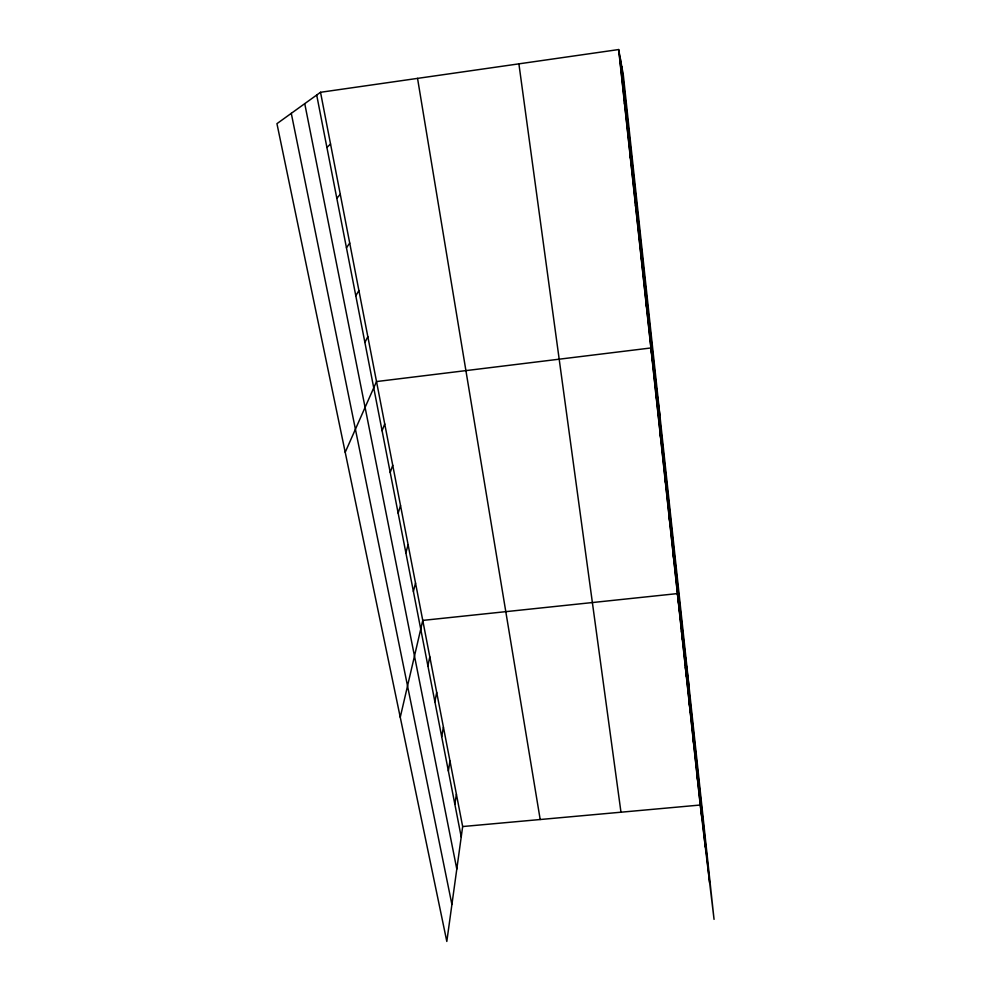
<?xml version="1.0" encoding="UTF-8"?>
<svg xmlns="http://www.w3.org/2000/svg" width="991" height="991" viewBox="0 0 991 991"><rect width="100%" height="100%" fill="white"/><g stroke="black" fill="none" stroke-linecap="round" stroke-linejoin="round"><path stroke-width="1.49" d="M320.527 92.287L462.661 826.544L446.817 941.45L276.947 123.664L320.527 92.287L618.657 49.55L623.277 74.635L714.053 919.363L700.241 805.026L618.657 49.55M454.869 804.345L456.393 794.175M448.366 770.961L449.976 761.038M441.701 736.771L443.411 727.134M434.888 701.752L436.697 692.412M427.889 665.878L429.809 656.847M400.253 717.261L422.761 620.403L677.41 593.597L689.278 688.745M413.396 591.429L415.526 583.067M405.864 552.792L408.119 544.79M398.147 513.152L400.525 505.534M390.219 472.472L392.733 465.275M382.08 430.726L384.731 423.962M345.215 452.292L376.518 381.56L650.889 347.965L659.882 415.254M364.899 342.465L367.834 336.667M355.806 295.789L358.903 290.536M346.454 247.775L349.724 243.08M336.816 198.349L340.272 194.261M326.906 147.461L330.548 144.017M462.661 826.544L700.241 805.026M291.28 113.346L451.908 904.486M304.745 103.659L456.801 869.057M316.699 95.049L461.224 836.961M417.545 78.376L540.194 819.52M624.429 103.002L624.912 105.926M630.028 154.869L630.586 158.486M635.466 205.248L636.098 209.51M640.756 254.179L641.437 259.047M645.897 301.735L646.64 307.173M518.9 63.845L620.973 812.199M655.596 391.631L656.451 398.097M660.192 434.145L661.096 441.069M664.664 475.556L665.605 482.927M669.024 515.902L670.003 523.682M673.273 555.245L674.301 563.408M681.449 631.007L682.551 639.889M685.4 667.5L686.528 676.717M689.24 703.127L690.405 712.64M692.994 737.899L694.196 747.71M696.661 771.853L697.887 781.936M621.753 66.372L709.606 882.535M620.329 58.618L705.344 847.268M619.065 51.755L701.492 815.37"/></g></svg>
